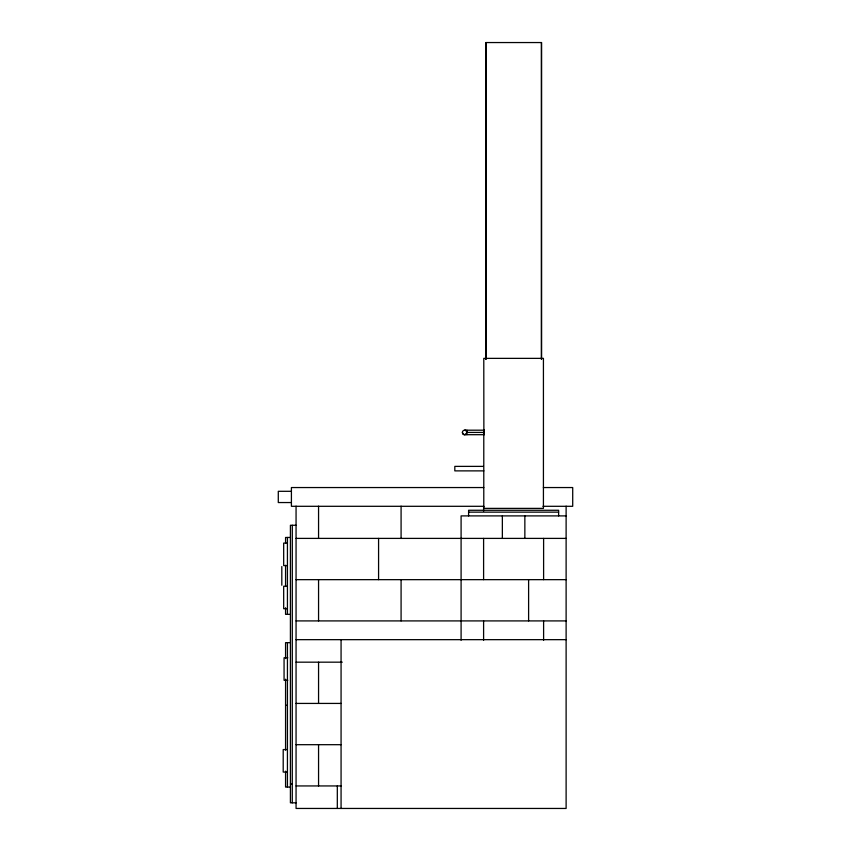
<?xml version="1.0" encoding="UTF-8"?>
<svg xmlns="http://www.w3.org/2000/svg" width="851" height="851" viewBox="0 0 851 851"><rect width="100%" height="100%" fill="white"/><g stroke="black" fill="none" stroke-linecap="round" stroke-linejoin="round"><path stroke-width="1.28" d="M484.41 430.191L464.657 430.191C470.348 431.127 463.348 438.127 462.412 432.436M483.783 430L483.783 508.387L543.427 508.387L543.427 358.367L483.783 358.367L483.868 430.085M483.868 434.616L483.857 430.266M466.912 432.436L484.41 432.436M464.657 434.691L484.41 434.691M483.272 466.38L454.817 466.38L454.817 470.88L483.868 470.88M483.815 487.549L291.414 487.549L291.414 506.302L483.815 506.302M543.364 487.549L572.712 487.549L572.712 506.302L542.949 506.302M291.414 491.304L278.288 491.304L278.288 502.547L291.414 502.547M468.593 512.142L558.618 512.142M566.117 515.897L461.093 515.897L461.093 640.25M296.063 525.269L290.414 525.269L290.414 802.823L296.063 802.823M290.436 537.46L285.564 537.46L285.564 542.757M296.063 538.396L566.117 538.396M287.436 543.087L283.681 543.087L283.681 565.585L287.436 565.585M296.063 579.659L566.117 579.659M287.436 586.222L283.681 586.222L283.681 608.72L287.436 608.72M290.436 614.348L285.564 614.348L285.564 607.72M296.063 620.911L566.117 620.911M296.063 639.665L566.117 639.665M290.436 642.665L285.564 642.665L285.564 658.568M287.808 657.78L284.064 657.78L284.064 680.279L287.808 680.279M296.063 662.174L342.272 662.174M296.063 703.426L341.07 703.426M285.564 705.309L287.436 705.309M296.063 744.689L341.07 744.689M286.947 749.561L283.202 749.561L283.202 772.07L286.947 772.07M290.414 784.069L292.287 784.069M296.063 785.941L341.187 785.941M290.436 787.069L285.564 787.069L285.564 771.176M566.117 506.164L566.117 808.45L296.063 808.45L296.063 506.164M558.618 515.897L558.618 510.27L468.593 510.27L468.593 515.897M543.608 538.396L543.608 579.659M543.608 620.911L543.608 640.25M541.608 359.335L541.608 42.55L485.793 42.55L485.793 359.335M541.353 42.55L541.353 359.335M528.609 579.659L528.609 620.911M524.854 515.897L524.854 538.396M502.356 515.897L502.356 538.396M486.049 42.55L486.049 359.335M483.602 506.164L483.602 511.323M483.602 538.396L483.602 579.659M483.602 620.911L483.602 640.25M466.912 430.191L466.912 434.691M401.087 506.164L401.087 538.396M401.087 579.659L401.087 620.911M378.578 538.396L378.578 579.659M341.07 639.665L341.07 808.45M337.315 785.941L337.315 808.45M318.561 506.164L318.561 538.396M318.561 579.659L318.561 620.911M318.561 662.174L318.561 703.426M318.561 744.689L318.561 785.941M292.308 525.269L292.287 802.823M287.436 537.46L287.436 614.348M287.436 642.665L287.436 787.069M285.564 565.298L285.564 586.509M285.564 679.204L285.564 750.146M281.809 566.564L281.809 585.243M465.784 434.393A2.255 2.255 0 0 1 462.816 433.733A2.255 2.255 0 0 1 463.21 430.712A2.255 2.255 0 0 1 466.252 430.851"/></g></svg>
